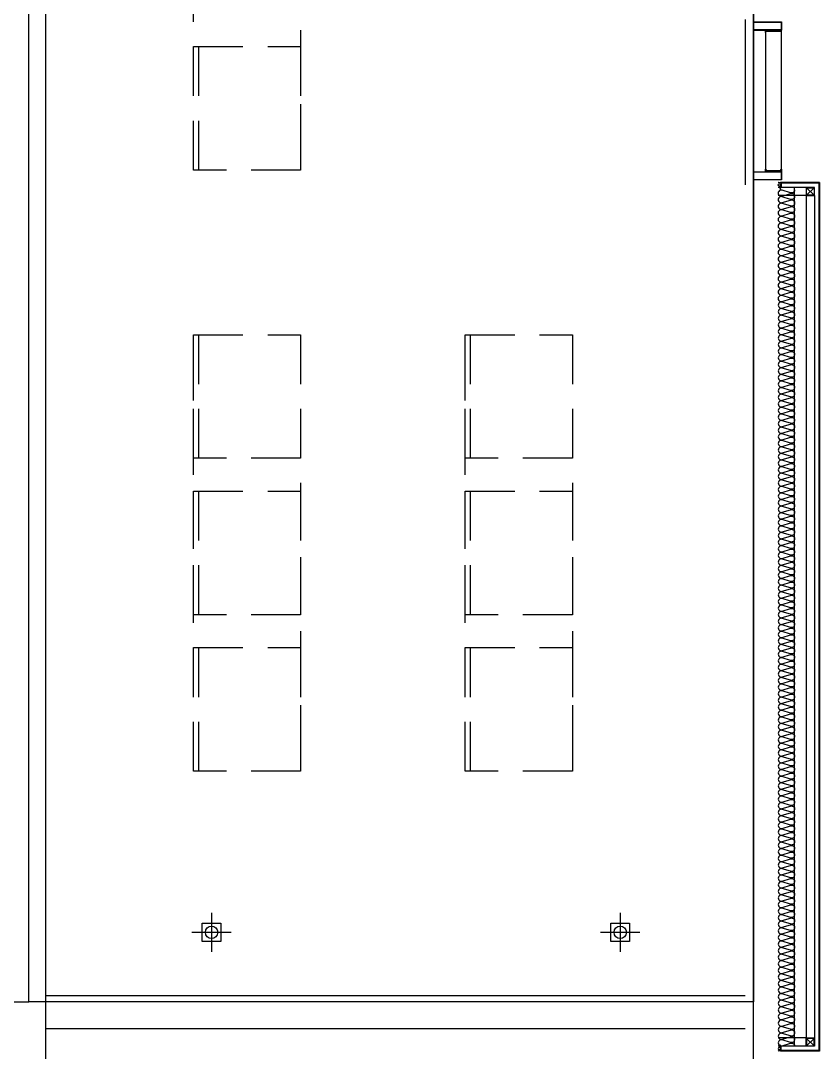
# Model space of a CAD drawing. Header units: millimetres. Extents: x -95754 to 177808, y 34455 to 149960.
# Drawn here: x 141354 to 146204, y 110798 to 117063 of the extents above; entities that cross this region are included whole.
import ezdxf

# ---------------------------------------------------------------- set-up
doc = ezdxf.new("R2010")
doc.units = ezdxf.units.MM
doc.header["$LTSCALE"] = 300
for name, pattern in [('CENTERX2', [4, 2.5, -0.5, 0.5, -0.5]), ('H1', [1.5, 1, -0.5]), ('HID', [2.8, 1.8, -1])]:
    doc.linetypes.add(name, pattern=pattern)
for name, color, linetype in [('6FIN', 6, 'Continuous'), ('A-ELE-8', 8, 'Continuous'), ('A-ELE-방수턱', 5, 'Continuous'), ('A-ETC-전기', 253, 'H1'), ('A-FIN', 6, 'Continuous'), ('A-SYM', 7, 'Continuous'), ('A-WALL-D', 7, 'Continuous'), ('A-그릴', 4, 'Continuous'), ('A-지붕바닥', 251, 'Continuous'), ('A-하지철물', 55, 'Continuous'), ('ISL', 251, 'Continuous'), ('loco_SCR', 1, 'Continuous'), ('SCREW', 6, 'Continuous'), ('SHEET', 6, 'Continuous'), ('도면층1', 3, 'Continuous'), ('보(girder)', 7, 'HID'), ('복합판넬', 6, 'Continuous'), ('우수계획', 7, 'Continuous'), ('코킹', 191, 'Continuous')]:
    doc.layers.add(name, color=color, linetype=linetype)
doc.layers.add('A-ETC-AREA', color=21, linetype='Continuous', plot=False)

# ---------------------------------------------------------------- blocks, each defined once
blk = doc.blocks.new('*U2390')
at = {"layer": 'A-그릴', "color": 8, "ltscale": 4}
for p, q in [((-1298.1, 170), (-438.1, 170)), ((-1298.1, 0), (-438.1, 0))]:
    blk.add_line(p, q, dxfattribs=at)
at = {"layer": 'A-그릴', "color": 8}
for p, q in [((-1283.1, 170), (-453.1, 170)), ((-453.1, 72.8), (-1283.1, 72.8))]:
    blk.add_line(p, q, dxfattribs=at)
at = {"layer": 'A-그릴', "color": 7, "ltscale": 4}
blk.add_line((-438.1, 0), (-438.1, 170), dxfattribs=at)
at = {"layer": 'A-그릴', "ltscale": 4}
for points in [[(-1298.1, 0), (-1298.1, 170), (-1348.1, 170), (-1348.1, 0), (-1298.1, 0)], [(-388.1, 0), (-388.1, 170), (-438.1, 170), (-438.1, 0), (-388.1, 0)]]:
    blk.add_lwpolyline(points, dxfattribs=at)
for points in [[(-1299.3, 1.2), (-1299.3, 168.8), (-1346.9, 168.8), (-1346.9, 1.2)], [(-1283.1, 170), (-1298.1, 170), (-1298.1, 168), (-1296.6, 168), (-1296.6, 168.9), (-1292.2, 168.9), (-1292.2, 73.9), (-1296.6, 73.9), (-1296.6, 74.8), (-1298.1, 74.8), (-1298.1, 72.8), (-1283.1, 72.8), (-1283.1, 76.8), (-1284.2, 76.8), (-1284.2, 73.9), (-1291.1, 73.9), (-1291.1, 168.9), (-1284.2, 168.9), (-1284.2, 166), (-1283.1, 166)], [(-453.1, 170), (-438.1, 170), (-438.1, 168), (-439.6, 168), (-439.6, 168.9), (-444, 168.9), (-444, 73.9), (-439.6, 73.9), (-439.6, 74.8), (-438.1, 74.8), (-438.1, 72.8), (-453.1, 72.8), (-453.1, 76.8), (-452, 76.8), (-452, 73.9), (-445.1, 73.9), (-445.1, 168.9), (-452, 168.9), (-452, 166), (-453.1, 166)], [(-389.3, 1.2), (-389.3, 168.8), (-436.9, 168.8), (-436.9, 1.2)]]:
    blk.add_lwpolyline(points, close=True, dxfattribs=at)
blk = doc.blocks.new('*U2290')
at = {"layer": '6FIN'}
blk.add_lwpolyline([(25.3, 50), (-24.7, 50), (-24.7, 0), (25.3, 0)], close=True, dxfattribs=at)
at = {"layer": 'SHEET', "color": 8}
for p, q in [((-22.2, 2.5), (22.8, 47.5)), ((22.8, 2.5), (-22.2, 47.5))]:
    blk.add_line(p, q, dxfattribs=at)
blk.add_lwpolyline([(22.3, 2.3), (-21.7, 2.3, -0.414214), (-22.4, 3), (-22.4, 47, -0.414214), (-21.7, 47.7), (22.3, 47.7, -0.414214), (23, 47), (23, 3, -0.414214)], format="xyb", close=True, dxfattribs=at)
blk = doc.blocks.new('screw-2')
at = {"layer": 'loco_SCR', "linetype": 'CENTERX2'}
blk.add_line((-8.6, 0), (20.1, 0), dxfattribs=at)
at = {"layer": 'loco_SCR'}
for p, q in [((-2.4, 1.6), (-1.7, 3)), ((-0.7, 0.3), (-2.2, 0.8)), ((0, 4), (0, -4)), ((0, 2), (12.5, 2)), ((4.2, 2.5), (2.4, -2.5)), ((5.9, 2.5), (4.1, -2.5)), ((7.6, 2.5), (5.8, -2.5)), ((9.3, 2.5), (7.5, -2.5)), ((11, 2.5), (10.3, 0.5)), ((16, 0), (11.1, 0.8)), ((16, 0), (12.4, -2)), ((16, 0), (12.5, 2)), ((-2.4, -1.6), (-1.7, -3)), ((-0.7, -0.3), (-2.2, -0.8)), ((0, -2), (12.4, -2)), ((9.8, -1), (9.2, -2.5))]:
    blk.add_line(p, q, dxfattribs=at)
for centre, radius, start, end in [((0, 0), 4, 90, 270), ((-2, 1.3), 0.5, 135, 249.90676), ((-2.1, 3.1), 0.393, 352.90945, 75.28993), ((-0.7, 0), 0.262, 273.80758, 86.54792), ((11.1, -0.6), 1.4, 70.8182, 270.52942), ((-2, -1.3), 0.5, 109.98259, 225), ((-2.1, -3), 0.393, 261.9149, 3.48676)]:
    blk.add_arc(centre, radius, start, end, dxfattribs=at)
blk = doc.blocks.new('A$Caf999d5d')
at = {"layer": 'A-FIN'}
for p, q in [((-1, 15), (25, 14.9)), ((3, 19), (29, 18.9)), ((25, 7.4), (25, 14.9)), ((28, 7.4), (25, 7.4)), ((29, 7.4), (25, 7.4)), ((29, 7.4), (29, 18.9))]:
    blk.add_line(p, q, dxfattribs=at)
at = {"layer": '코킹', "color": 1}
blk.add_circle((14.5, 7.5), 7.5, dxfattribs=at)
at = {"layer": '코킹', "color": 1, "extrusion": (0, 0, -1)}
blk.add_ellipse((-1, 7.5), major_axis=(0, 7.5), ratio=0.368706, start_param=0, end_param=3.141604, dxfattribs=at)
at = {"layer": 'SCREW', "xscale": 0.700000000000001, "yscale": 0.700000000000001, "zscale": 0.700000000000001, "rotation": 359.9997454971837}
blk.add_blockref('screw-2', (25, 11.2), dxfattribs=at)
blk = doc.blocks.new('A$C23e6e1ad')
at = {"layer": 'A-하지철물'}
for p, q in [((170, -30), (0, -30)), ((170, -80), (0, -80))]:
    blk.add_line(p, q, dxfattribs=at)
at = {"layer": '복합판넬'}
for p, q in [((250, 0), (15, 0)), ((246, -4), (19, -4))]:
    blk.add_line(p, q, dxfattribs=at)
at = {"layer": 'A-FIN', "rotation": 270}
blk.add_blockref('A$Caf999d5d', (0, -1), dxfattribs=at)
at = {"layer": '보(girder)', "rotation": 90}
blk.add_blockref('*U2290', (220, -55.3), dxfattribs=at)
blk = doc.blocks.new('A$Cacae0627')
at = {"layer": '우수계획', "color": 1}
for p, q in [((0, 528), (0, -528)), ((-528, 0), (528, 0))]:
    blk.add_line(p, q, dxfattribs=at)
at = {"layer": '우수계획', "color": 6, "lineweight": -3}
blk.add_lwpolyline([(-250, 250), (250, 250), (250, -250), (-250, -250)], close=True, dxfattribs=at)
blk.add_circle((0, 0), 167, dxfattribs=at)
blk = doc.blocks.new('A$Cfdea7a82')
at = {"layer": 'A-SYM', "xscale": 0.2249999999999964, "yscale": 0.2249999999999964, "zscale": 0.2249999999999964}
blk.add_blockref('A$Cacae0627', (203.8, 118.8, 0), dxfattribs=at)
blk = doc.blocks.new('A$C2e8f9a8b')
at = {"color": 0}
blk.add_line((30, 750), (30, 0), dxfattribs=at)
blk.add_lwpolyline([(650, 0), (0, 0), (0, 750), (650, 750)], close=True, dxfattribs=at)

msp = doc.modelspace()

# ---------------------------------------------------------------- linework, layer by layer
at = {"layer": 'A-ELE-8'}
msp.add_line((145753.6, 117070), (145753.6, 116065.2), dxfattribs=at)
at = {"layer": 'A-ELE-방수턱'}
for p, q in [((145753.6, 111140), (141503.6, 111140)), ((145753.6, 110940), (141503.6, 110940))]:
    msp.add_line(p, q, dxfattribs=at)
at = {"layer": 'A-ETC-AREA'}
for points in [[(109303.6, 107505), (145803.6, 107505), (145803.6, 123005), (109303.6, 123005)], [(136703.6, 111105), (141403.6, 111105), (141403.6, 123005), (136703.6, 123005)], [(141403.6, 120805), (145803.6, 120820), (145803.6, 111105), (141403.6, 111105)]]:
    msp.add_lwpolyline(points, close=True, dxfattribs=at)
at = {"layer": 'A-ETC-전기', "elevation": 0}
for points in [[(143053.6, 116155), (142403.6, 116155), (142403.6, 118805), (143053.6, 118805)], [(143053.6, 112505), (142403.6, 112505), (142403.6, 115155), (143053.6, 115155)], [(144703.6, 112505), (144053.6, 112505), (144053.6, 115155), (144703.6, 115155)]]:
    msp.add_lwpolyline(points, close=True, dxfattribs=at)
at = {"layer": 'A-WALL-D'}
msp.add_line((141503.6, 119450), (141503.6, 107605), dxfattribs=at)
at = {"layer": 'A-하지철물'}
for points in [[(146173.6, 116000), (146173.6, 110835), (145953.6, 110835)], [(146123.6, 116000), (146123.6, 110885), (145953.6, 110885)]]:
    msp.add_lwpolyline(points, dxfattribs=at)
at = {"layer": 'ISL', "elevation": 0}
msp.add_lwpolyline([(146053.6, 116035.2, -0.002819), (146053.6, 116035, -0.509267), (146029.3, 116017.3), (145977.8, 116032.7, 1.372593), (145977.8, 115997.3), (146029.3, 116012.7, -0.509267), (146053.6, 115995, -0.509267), (146029.3, 115977.3), (145977.8, 115992.7, 1.372593), (145977.8, 115957.3), (146029.3, 115972.7, -0.509267), (146053.6, 115955, -0.509267), (146029.3, 115937.3), (145977.8, 115952.7, 1.372593), (145977.8, 115917.3), (146029.3, 115932.7, -0.509267), (146053.6, 115915, -0.509267), (146029.3, 115897.3), (145977.8, 115912.7, 1.372593), (145977.8, 115877.3), (146029.3, 115892.7, -0.509267), (146053.6, 115875, -0.509267), (146029.3, 115857.3), (145977.8, 115872.7, 1.372593), (145977.8, 115837.3), (146029.3, 115852.7, -0.509267), (146053.6, 115835, -0.509267), (146029.3, 115817.3), (145977.8, 115832.7, 1.372593), (145977.8, 115797.3), (146029.3, 115812.7, -0.509267), (146053.6, 115795, -0.509267), (146029.3, 115777.3), (145977.8, 115792.7, 1.372593), (145977.8, 115757.3), (146029.3, 115772.7, -0.509267), (146053.6, 115755, -0.509267), (146029.3, 115737.3), (145977.8, 115752.7, 1.372593), (145977.8, 115717.3), (146029.3, 115732.7, -0.509267), (146053.6, 115715, -0.509267), (146029.3, 115697.3), (145977.8, 115712.7, 1.372593), (145977.8, 115677.3), (146029.3, 115692.7, -0.509267), (146053.6, 115675, -0.509267), (146029.3, 115657.3), (145977.8, 115672.7, 1.372593), (145977.8, 115637.3), (146029.3, 115652.7, -0.509267), (146053.6, 115635, -0.509267), (146029.3, 115617.3), (145977.8, 115632.7, 1.372593), (145977.8, 115597.3), (146029.3, 115612.7, -0.509267), (146053.6, 115595, -0.509267), (146029.3, 115577.3), (145977.8, 115592.7, 1.372593), (145977.8, 115557.3), (146029.3, 115572.7, -0.509267), (146053.6, 115555, -0.509267), (146029.3, 115537.3), (145977.8, 115552.7, 1.372593), (145977.8, 115517.3), (146029.3, 115532.7, -0.509267), (146053.6, 115515, -0.509267), (146029.3, 115497.3), (145977.8, 115512.7, 1.372593), (145977.8, 115477.3), (146029.3, 115492.7, -0.509267), (146053.6, 115475, -0.509267), (146029.3, 115457.3), (145977.8, 115472.7, 1.372593), (145977.8, 115437.3), (146029.3, 115452.7, -0.509267), (146053.6, 115435, -0.509267), (146029.3, 115417.3), (145977.8, 115432.7, 1.372593), (145977.8, 115397.3), (146029.3, 115412.7, -0.509267), (146053.6, 115395, -0.509267), (146029.3, 115377.3), (145977.8, 115392.7, 1.372593), (145977.8, 115357.3), (146029.3, 115372.7, -0.509267), (146053.6, 115355, -0.509267), (146029.3, 115337.3), (145977.8, 115352.7, 1.372593), (145977.8, 115317.4), (146029.3, 115332.7, -0.509267), (146053.6, 115315, -0.509267), (146029.3, 115297.4), (145977.8, 115312.7, 1.372593), (145977.8, 115277.4), (146029.3, 115292.7, -0.509267), (146053.6, 115275, -0.509267), (146029.3, 115257.4), (145977.8, 115272.7, 1.372593), (145977.8, 115237.4), (146029.3, 115252.7, -0.509267), (146053.6, 115235, -0.509267), (146029.3, 115217.4), (145977.8, 115232.7, 1.372593), (145977.8, 115197.4), (146029.3, 115212.7, -0.509267), (146053.6, 115195, -0.509267), (146029.3, 115177.4), (145977.8, 115192.7, 1.372593), (145977.8, 115157.4), (146029.3, 115172.7, -0.509267), (146053.6, 115155, -0.509267), (146029.3, 115137.4), (145977.8, 115152.7, 1.372593), (145977.8, 115117.4), (146029.3, 115132.7, -0.509267), (146053.6, 115115, -0.509267), (146029.3, 115097.4), (145977.8, 115112.7, 1.372593), (145977.8, 115077.4), (146029.3, 115092.7, -0.509267), (146053.6, 115075, -0.509267), (146029.3, 115057.4), (145977.8, 115072.7, 1.372593), (145977.8, 115037.4), (146029.3, 115052.7, -0.509267), (146053.6, 115035, -0.509267), (146029.3, 115017.4), (145977.8, 115032.7, 1.372593), (145977.8, 114997.4), (146029.3, 115012.7, -0.509267), (146053.6, 114995, -0.509267), (146029.3, 114977.4), (145977.8, 114992.7, 1.372593), (145977.8, 114957.4), (146029.3, 114972.7, -0.509267), (146053.6, 114955, -0.509267), (146029.3, 114937.4), (145977.8, 114952.7, 1.372593), (145977.8, 114917.4), (146029.3, 114932.7, -0.509267), (146053.6, 114915, -0.509267), (146029.3, 114897.4), (145977.8, 114912.7, 1.372593), (145977.8, 114877.4), (146029.3, 114892.7, -0.509267), (146053.6, 114875, -0.509267), (146029.3, 114857.4), (145977.8, 114872.7, 1.372593), (145977.8, 114837.4), (146029.3, 114852.7, -0.509267), (146053.6, 114835, -0.509267), (146029.3, 114817.4), (145977.8, 114832.7, 1.372593), (145977.8, 114797.4), (146029.3, 114812.7, -0.509267), (146053.6, 114795, -0.509267), (146029.3, 114777.4), (145977.8, 114792.7, 1.372593), (145977.8, 114757.4), (146029.3, 114772.7, -0.509267), (146053.6, 114755, -0.509267), (146029.3, 114737.4), (145977.8, 114752.7, 1.372593), (145977.8, 114717.4), (146029.3, 114732.7, -0.509267), (146053.6, 114715, -0.509267), (146029.3, 114697.4), (145977.8, 114712.7, 1.372593), (145977.8, 114677.4), (146029.3, 114692.7, -0.509267), (146053.6, 114675, -0.509267), (146029.3, 114657.4), (145977.8, 114672.7, 1.372593), (145977.8, 114637.4), (146029.3, 114652.7, -0.509267), (146053.6, 114635, -0.509267), (146029.3, 114617.4), (145977.8, 114632.7, 1.372593), (145977.8, 114597.4), (146029.3, 114612.7, -0.509267), (146053.6, 114595, -0.509267), (146029.3, 114577.4), (145977.8, 114592.7, 1.372593), (145977.8, 114557.4), (146029.3, 114572.7, -0.509267), (146053.6, 114555, -0.509267), (146029.3, 114537.4), (145977.8, 114552.7, 1.372593), (145977.8, 114517.4), (146029.3, 114532.7, -0.509267), (146053.6, 114515, -0.509267), (146029.3, 114497.4), (145977.8, 114512.7, 1.372593), (145977.8, 114477.4), (146029.3, 114492.7, -0.509267), (146053.6, 114475, -0.509267), (146029.3, 114457.4), (145977.8, 114472.7, 1.372593), (145977.8, 114437.4), (146029.3, 114452.7, -0.509267), (146053.6, 114435, -0.509267), (146029.3, 114417.4), (145977.8, 114432.7, 1.372593), (145977.8, 114397.4), (146029.3, 114412.7, -0.509267), (146053.6, 114395, -0.509267), (146029.3, 114377.4), (145977.8, 114392.7, 1.372593), (145977.8, 114357.4), (146029.3, 114372.7, -0.509267), (146053.6, 114355, -0.509267), (146029.3, 114337.4), (145977.8, 114352.7, 1.372593), (145977.8, 114317.4), (146029.3, 114332.7, -0.509267), (146053.6, 114315, -0.509267), (146029.3, 114297.4), (145977.8, 114312.7, 1.372593), (145977.8, 114277.4), (146029.3, 114292.7, -0.509267), (146053.6, 114275, -0.509267), (146029.3, 114257.4), (145977.8, 114272.7, 1.372593), (145977.8, 114237.4), (146029.3, 114252.7, -0.509267), (146053.6, 114235, -0.509267), (146029.3, 114217.4), (145977.8, 114232.7, 1.372593), (145977.8, 114197.4), (146029.3, 114212.7, -0.509267), (146053.6, 114195, -0.509267), (146029.3, 114177.4), (145977.8, 114192.7, 1.372593), (145977.8, 114157.4), (146029.3, 114172.7, -0.509267), (146053.6, 114155, -0.509267), (146029.3, 114137.4), (145977.8, 114152.7, 1.372593), (145977.8, 114117.4), (146029.3, 114132.7, -0.509267), (146053.6, 114115, -0.509267), (146029.3, 114097.4), (145977.8, 114112.7, 1.372593), (145977.8, 114077.4), (146029.3, 114092.7, -0.509267), (146053.6, 114075, -0.509267), (146029.3, 114057.4), (145977.8, 114072.7, 1.372593), (145977.8, 114037.4), (146029.3, 114052.7, -0.509267), (146053.6, 114035, -0.509267), (146029.3, 114017.4), (145977.8, 114032.7, 1.372593), (145977.8, 113997.4), (146029.3, 114012.7, -0.509267), (146053.6, 113995, -0.509267), (146029.3, 113977.4), (145977.8, 113992.7, 1.372593), (145977.8, 113957.4), (146029.3, 113972.7, -0.509267), (146053.6, 113955, -0.509267), (146029.3, 113937.4), (145977.8, 113952.7, 1.372593), (145977.8, 113917.4), (146029.3, 113932.7, -0.509267), (146053.6, 113915, -0.509267), (146029.3, 113897.4), (145977.8, 113912.7, 1.372593), (145977.8, 113877.4), (146029.3, 113892.7, -0.509267), (146053.6, 113875, -0.509267), (146029.3, 113857.4), (145977.8, 113872.7, 1.372593), (145977.8, 113837.4), (146029.3, 113852.7, -0.509267), (146053.6, 113835, -0.509267), (146029.3, 113817.4), (145977.8, 113832.7, 1.372593), (145977.8, 113797.4), (146029.3, 113812.7, -0.509267), (146053.6, 113795, -0.509267), (146029.3, 113777.4), (145977.8, 113792.7, 1.372593), (145977.8, 113757.4), (146029.3, 113772.7, -0.509267), (146053.6, 113755, -0.509267), (146029.3, 113737.4), (145977.8, 113752.7, 1.372593), (145977.8, 113717.4), (146029.3, 113732.7, -0.509267), (146053.6, 113715, -0.509267), (146029.3, 113697.4), (145977.8, 113712.7, 1.372593), (145977.8, 113677.4), (146029.3, 113692.7, -0.509267), (146053.6, 113675, -0.509267), (146029.3, 113657.4), (145977.8, 113672.7, 1.372593), (145977.8, 113637.4), (146029.3, 113652.7, -0.509267), (146053.6, 113635, -0.509267), (146029.3, 113617.4), (145977.8, 113632.7, 1.372593), (145977.8, 113597.4), (146029.3, 113612.7, -0.509267), (146053.6, 113595, -0.509267), (146029.3, 113577.4), (145977.8, 113592.7, 1.372593), (145977.8, 113557.4), (146029.3, 113572.7, -0.509267), (146053.6, 113555, -0.509267), (146029.3, 113537.4), (145977.8, 113552.7, 1.372593), (145977.8, 113517.4), (146029.3, 113532.7, -0.509267), (146053.6, 113515, -0.509267), (146029.3, 113497.4), (145977.8, 113512.7, 1.372593), (145977.8, 113477.4), (146029.3, 113492.7, -0.509267), (146053.6, 113475, -0.509267), (146029.3, 113457.4), (145977.8, 113472.7, 1.372593), (145977.8, 113437.4), (146029.3, 113452.7, -0.509267), (146053.6, 113435, -0.509267), (146029.3, 113417.4), (145977.8, 113432.7, 1.372593), (145977.8, 113397.4), (146029.3, 113412.7, -0.509267), (146053.6, 113395, -0.509267), (146029.3, 113377.4), (145977.8, 113392.7, 1.372593), (145977.8, 113357.4), (146029.3, 113372.7, -0.509267), (146053.6, 113355, -0.509267), (146029.3, 113337.4), (145977.8, 113352.7, 1.372593), (145977.8, 113317.4), (146029.3, 113332.7, -0.509267), (146053.6, 113315, -0.509267), (146029.3, 113297.4), (145977.8, 113312.7, 1.372593), (145977.8, 113277.4), (146029.3, 113292.7, -0.509267), (146053.6, 113275, -0.509267), (146029.3, 113257.4), (145977.8, 113272.7, 1.372593), (145977.8, 113237.4), (146029.3, 113252.7, -0.509267), (146053.6, 113235, -0.509267), (146029.3, 113217.4), (145977.8, 113232.7, 1.372593), (145977.8, 113197.4), (146029.3, 113212.7, -0.509267), (146053.6, 113195, -0.509267), (146029.3, 113177.4), (145977.8, 113192.7, 1.372593), (145977.8, 113157.4), (146029.3, 113172.7, -0.509267), (146053.6, 113155, -0.509267), (146029.3, 113137.4), (145977.8, 113152.7, 1.372593), (145977.8, 113117.4), (146029.3, 113132.7, -0.509267), (146053.6, 113115, -0.509267), (146029.3, 113097.4), (145977.8, 113112.7, 1.372593), (145977.8, 113077.4), (146029.3, 113092.7, -0.509267), (146053.6, 113075, -0.509267), (146029.3, 113057.4), (145977.8, 113072.7, 1.372593), (145977.8, 113037.4), (146029.3, 113052.7, -0.509267), (146053.6, 113035, -0.509267), (146029.3, 113017.4), (145977.8, 113032.7, 1.372593), (145977.8, 112997.4), (146029.3, 113012.7, -0.509267), (146053.6, 112995, -0.509267), (146029.3, 112977.4), (145977.8, 112992.7, 1.372593), (145977.8, 112957.4), (146029.3, 112972.7, -0.509267), (146053.6, 112955, -0.509267), (146029.3, 112937.4), (145977.8, 112952.7, 1.372593), (145977.8, 112917.4), (146029.3, 112932.7, -0.509267), (146053.6, 112915, -0.509267), (146029.3, 112897.4), (145977.8, 112912.7, 1.372593), (145977.8, 112877.4), (146029.3, 112892.7, -0.509267), (146053.6, 112875, -0.509267), (146029.3, 112857.4), (145977.8, 112872.7, 1.372593), (145977.8, 112837.4), (146029.3, 112852.7, -0.509267), (146053.6, 112835, -0.509267), (146029.3, 112817.4), (145977.8, 112832.7, 1.372593), (145977.8, 112797.4), (146029.3, 112812.7, -0.509267), (146053.6, 112795, -0.509267), (146029.3, 112777.4), (145977.8, 112792.7, 1.372593), (145977.8, 112757.4), (146029.3, 112772.7, -0.509267), (146053.6, 112755, -0.509267), (146029.3, 112737.4), (145977.8, 112752.7, 1.372593), (145977.8, 112717.4), (146029.3, 112732.7, -0.509267), (146053.6, 112715, -0.509267), (146029.3, 112697.4), (145977.8, 112712.7, 1.372593), (145977.8, 112677.4), (146029.3, 112692.7, -0.509267), (146053.6, 112675, -0.509267), (146029.3, 112657.4), (145977.8, 112672.7, 1.372593), (145977.8, 112637.4), (146029.3, 112652.7, -0.509267), (146053.6, 112635, -0.509267), (146029.3, 112617.4), (145977.8, 112632.7, 1.372593), (145977.8, 112597.4), (146029.3, 112612.7, -0.509267), (146053.6, 112595, -0.509267), (146029.3, 112577.4), (145977.8, 112592.7, 1.372593), (145977.8, 112557.4), (146029.3, 112572.7, -0.509267), (146053.6, 112555, -0.509267), (146029.3, 112537.4), (145977.8, 112552.7, 1.372593), (145977.8, 112517.4), (146029.3, 112532.7, -0.509267), (146053.6, 112515, -0.509267), (146029.3, 112497.4), (145977.8, 112512.7, 1.372593), (145977.8, 112477.4), (146029.3, 112492.7, -0.509267), (146053.6, 112475, -0.509267), (146029.3, 112457.4), (145977.8, 112472.7, 1.372593), (145977.8, 112437.4), (146029.3, 112452.7, -0.509267), (146053.6, 112435, -0.509267), (146029.3, 112417.4), (145977.8, 112432.7, 1.372593), (145977.8, 112397.4), (146029.3, 112412.7, -0.509267), (146053.6, 112395, -0.509267), (146029.3, 112377.4), (145977.8, 112392.7, 1.372593), (145977.8, 112357.4), (146029.3, 112372.7, -0.509267), (146053.6, 112355, -0.509267), (146029.3, 112337.4), (145977.8, 112352.7, 1.372593), (145977.8, 112317.4), (146029.3, 112332.7, -0.509267), (146053.6, 112315, -0.509267), (146029.3, 112297.4), (145977.8, 112312.7, 1.372593), (145977.8, 112277.4), (146029.3, 112292.7, -0.509267), (146053.6, 112275, -0.509267), (146029.3, 112257.4), (145977.8, 112272.7, 1.372593), (145977.8, 112237.4), (146029.3, 112252.7, -0.509267), (146053.6, 112235, -0.509267), (146029.3, 112217.4), (145977.8, 112232.7, 1.372593), (145977.8, 112197.4), (146029.3, 112212.7, -0.509267), (146053.6, 112195, -0.509267), (146029.3, 112177.4), (145977.8, 112192.7, 1.372593), (145977.8, 112157.4), (146029.3, 112172.7, -0.509267), (146053.6, 112155, -0.509267), (146029.3, 112137.4), (145977.8, 112152.7, 1.372593), (145977.8, 112117.4), (146029.3, 112132.7, -0.509267), (146053.6, 112115, -0.509267), (146029.3, 112097.4), (145977.8, 112112.7, 1.372593), (145977.8, 112077.4), (146029.3, 112092.7, -0.509267), (146053.6, 112075, -0.509267), (146029.3, 112057.4), (145977.8, 112072.7, 1.372593), (145977.8, 112037.4), (146029.3, 112052.7, -0.509267), (146053.6, 112035, -0.509267), (146029.3, 112017.4), (145977.8, 112032.7, 1.372593), (145977.8, 111997.4), (146029.3, 112012.7, -0.509267), (146053.6, 111995, -0.509267), (146029.3, 111977.4), (145977.8, 111992.7, 1.372593), (145977.8, 111957.4), (146029.3, 111972.7, -0.509267), (146053.6, 111955, -0.509267), (146029.3, 111937.4), (145977.8, 111952.7, 1.372593), (145977.8, 111917.4), (146029.3, 111932.7, -0.509267), (146053.6, 111915, -0.509267), (146029.3, 111897.4), (145977.8, 111912.7, 1.372593), (145977.8, 111877.4), (146029.3, 111892.7, -0.509267), (146053.6, 111875, -0.509267), (146029.3, 111857.4), (145977.8, 111872.7, 1.372593), (145977.8, 111837.4), (146029.3, 111852.7, -0.509267), (146053.6, 111835, -0.509267), (146029.3, 111817.4), (145977.8, 111832.7, 1.372593), (145977.8, 111797.4), (146029.3, 111812.7, -0.509267), (146053.6, 111795, -0.509267), (146029.3, 111777.4), (145977.8, 111792.7, 1.372593), (145977.8, 111757.4), (146029.3, 111772.7, -0.509267), (146053.6, 111755, -0.509267), (146029.3, 111737.4), (145977.8, 111752.7, 1.372593), (145977.8, 111717.4), (146029.3, 111732.7, -0.509267), (146053.6, 111715, -0.509267), (146029.3, 111697.4), (145977.8, 111712.7, 1.372593), (145977.8, 111677.4), (146029.3, 111692.7, -0.509267), (146053.6, 111675, -0.509267), (146029.3, 111657.4), (145977.8, 111672.7, 1.372593), (145977.8, 111637.4), (146029.3, 111652.7, -0.509267), (146053.6, 111635, -0.509267), (146029.3, 111617.4), (145977.8, 111632.7, 1.372593), (145977.8, 111597.4), (146029.3, 111612.7, -0.509267), (146053.6, 111595, -0.509267), (146029.3, 111577.4), (145977.8, 111592.7, 1.372593), (145977.8, 111557.4), (146029.3, 111572.7, -0.509267), (146053.6, 111555, -0.509267), (146029.3, 111537.4), (145977.8, 111552.7, 1.372593), (145977.8, 111517.4), (146029.3, 111532.7, -0.509267), (146053.6, 111515, -0.509267), (146029.3, 111497.4), (145977.8, 111512.7, 1.372593), (145977.8, 111477.4), (146029.3, 111492.7, -0.509267), (146053.6, 111475, -0.509267), (146029.3, 111457.4), (145977.8, 111472.7, 1.372593), (145977.8, 111437.4), (146029.3, 111452.7, -0.509267), (146053.6, 111435, -0.509267), (146029.3, 111417.4), (145977.8, 111432.7, 1.372593), (145977.8, 111397.4), (146029.3, 111412.7, -0.509267), (146053.6, 111395, -0.509267), (146029.3, 111377.4), (145977.8, 111392.7, 1.372593), (145977.8, 111357.4), (146029.3, 111372.7, -0.509267), (146053.6, 111355, -0.509267), (146029.3, 111337.4), (145977.8, 111352.7, 1.372593), (145977.8, 111317.4), (146029.3, 111332.7, -0.509267), (146053.6, 111315, -0.509267), (146029.3, 111297.4), (145977.8, 111312.7, 1.372593), (145977.8, 111277.4), (146029.3, 111292.7, -0.509267), (146053.6, 111275, -0.509267), (146029.3, 111257.4), (145977.8, 111272.7, 1.372593), (145977.8, 111237.4), (146029.3, 111252.7, -0.509267), (146053.6, 111235, -0.509267), (146029.3, 111217.4), (145977.8, 111232.7, 1.372593), (145977.8, 111197.4), (146029.3, 111212.7, -0.509267), (146053.6, 111195, -0.509267), (146029.3, 111177.4), (145977.8, 111192.7, 1.372593), (145977.8, 111157.4), (146029.3, 111172.7, -0.509267), (146053.6, 111155, -0.509267), (146029.3, 111137.4), (145977.8, 111152.7, 1.372593), (145977.8, 111117.4), (146029.3, 111132.7, -0.509267), (146053.6, 111115, -0.509267), (146029.3, 111097.4), (145977.8, 111112.7, 1.372593), (145977.8, 111077.4), (146029.3, 111092.7, -0.509267), (146053.6, 111075, -0.509267), (146029.3, 111057.4), (145977.8, 111072.7, 1.372593), (145977.8, 111037.4), (146029.3, 111052.7, -0.509267), (146053.6, 111035, -0.509267), (146029.3, 111017.4), (145977.8, 111032.7, 1.372593), (145977.8, 110997.4), (146029.3, 111012.7, -0.509267), (146053.6, 110995, -0.509267), (146029.3, 110977.4), (145977.8, 110992.7, 1.372593), (145977.8, 110957.4), (146029.3, 110972.7, -0.509267), (146053.6, 110955, -0.509267), (146029.3, 110937.4), (145977.8, 110952.7, 1.372593), (145977.8, 110917.4), (146029.3, 110932.7, -0.509267), (146053.6, 110915, -0.509267), (146029.3, 110897.4), (145977.8, 110912.7, 1.372593), (145977.8, 110877.4), (146029.3, 110892.7, -0.509267), (146053.6, 110875, -0.509267), (146029.3, 110857.4), (145977.8, 110872.7, 1.372593), (145977.8, 110837.4), (146029.3, 110852.7, -0.509267), (146053.6, 110835)], format="xyb", dxfattribs=at)
msp.add_lwpolyline([(146053.6, 110835), (146053.6, 116050)], dxfattribs=at)
at = {"layer": 'ISL'}
msp.add_lwpolyline([(145973.3, 110835, -0.006792), (145973.8, 110835)], format="xyb", dxfattribs=at)
at = {"layer": '복합판넬'}
for points in [[(146203.6, 116080), (146203.6, 110805), (145968.6, 110805)], [(146199.6, 116076), (146199.6, 110809), (145972.6, 110809)]]:
    msp.add_lwpolyline(points, dxfattribs=at)

# ---------------------------------------------------------------- block references
at = {"layer": 'A-ETC-전기'}
for p in [(142403.6, 116155), (142403.6, 114405), (144053.6, 114405), (142403.6, 113455), (144053.6, 113455), (142403.6, 112505), (144053.6, 112505)]:
    msp.add_blockref('A$C2e8f9a8b', p, dxfattribs=at)
at = {"layer": 'A-FIN', "xscale": -1, "rotation": 270}
msp.add_blockref('A$Caf999d5d', (145953.6, 110806), dxfattribs=at)
at = {"layer": 'A-지붕바닥'}
for p in [(142309.1, 111407.8, 0), (144790.4, 111407.8, 0)]:
    msp.add_blockref('A$Cfdea7a82', p, dxfattribs=at)
at = {"layer": '도면층1', "xscale": -1, "rotation": 270}
msp.add_blockref('*U2390', (145803.6, 117443.1), dxfattribs=at)
at = {"layer": '보(girder)', "xscale": -1, "rotation": 90}
msp.add_blockref('*U2290', (146173.6, 110860.3), dxfattribs=at)
at = {"layer": '복합판넬'}
msp.add_blockref('A$C23e6e1ad', (145953.6, 116080), dxfattribs=at)

doc.saveas('drawing.dxf')
